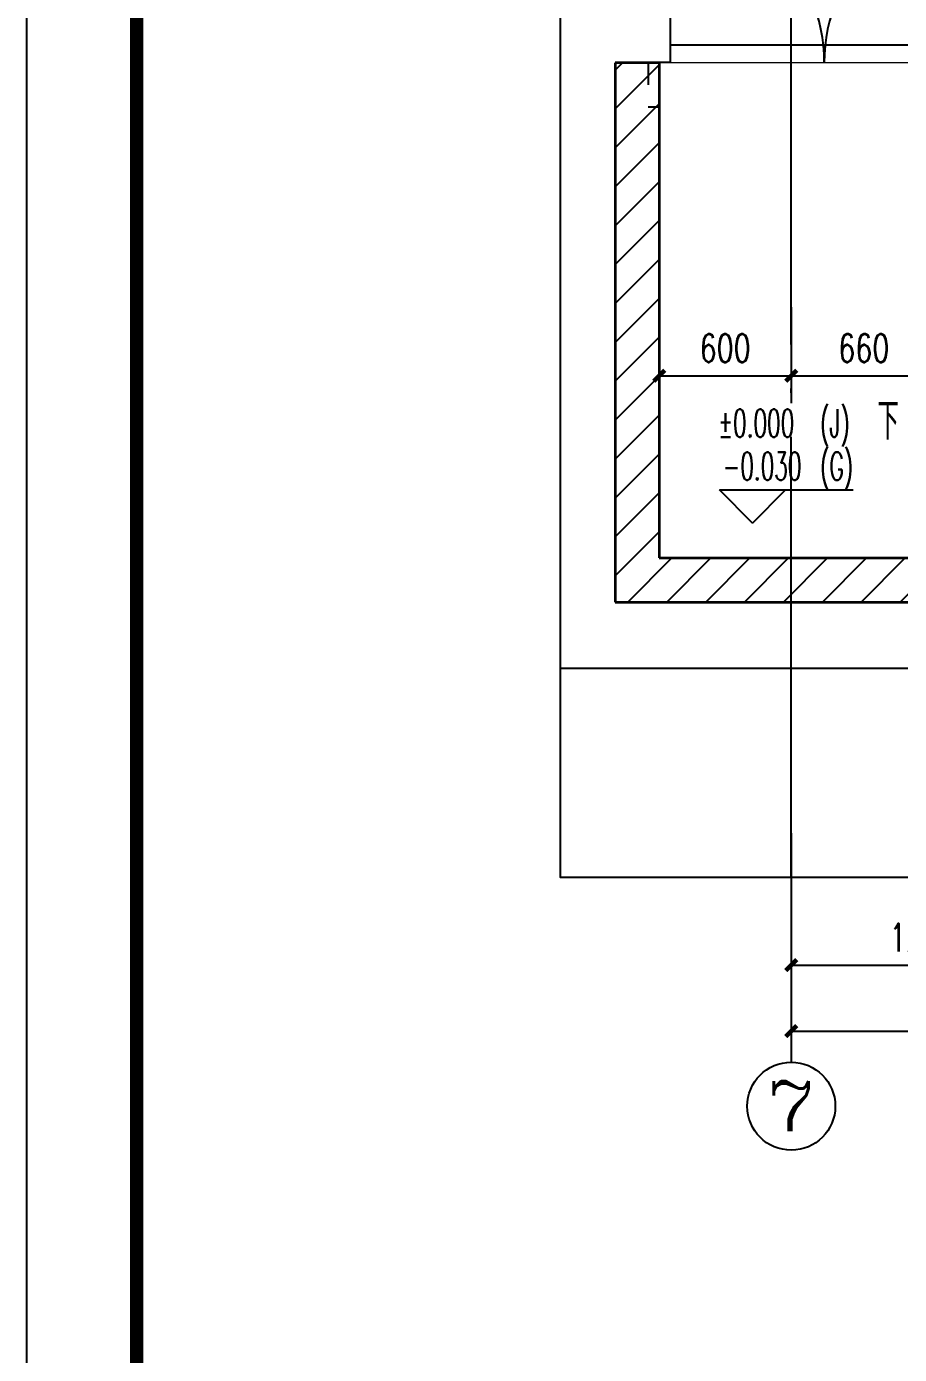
# Model space of a CAD drawing. Header units: millimetres. Extents: x 434053 to 1059003, y -2417481 to 936527.
# Drawn here: x 528801 to 532768, y -1767254 to -1761220 of the extents above; entities that cross this region are included whole.
import ezdxf
from ezdxf.enums import TextEntityAlignment as Align

# ---------------------------------------------------------------- set-up
doc = ezdxf.new("R2010")
doc.units = ezdxf.units.MM
doc.header["$LTSCALE"] = 1000
doc.header["$MEASUREMENT"] = 0
doc.linetypes.add('DOTE', pattern=[2.42, 2, -0.2, 0.02, -0.2])
doc.layers.get('Defpoints').update_dxf_attribs({"color": 6})
for name, color, linetype in [('A-ANNO-DIMS', 3, 'Continuous'), ('A-ANNO-TTLB', 7, 'Continuous'), ('A-AXIS', 16, 'DOTE'), ('A-DOOR', 2, 'Continuous'), ('A-WALL-PATT', 8, 'Continuous'), ('AXIS', 3, 'Continuous'), ('AXIS_TEXT', 7, 'Continuous'), ('DIM_ELEV', 3, 'Continuous'), ('DIM_SYMB', 3, 'Continuous'), ('PUB_DIM', 83, 'Continuous'), ('PUB_TEXT', 7, 'Continuous')]:
    doc.layers.add(name, color=color, linetype=linetype)
for name, color, linetype, lineweight in [('A-ANNO-TEXT', 7, 'Continuous', 25), ('A-DETL-0001', 4, 'Continuous', 15), ('A-DOOR-PROJ', 1, 'Continuous', 25), ('A-FLOR-PROJ', 2, 'Continuous', 25), ('A-WALL', 5, 'Continuous', 35)]:
    doc.layers.add(name, color=color, linetype=linetype, lineweight=lineweight)
doc.styles.add('_TCH_AXIS', font='COMPLEX', dxfattribs={"bigfont": 'GBCBIG'})
doc.styles.add('_TCH_DIM', font='SIMPLEX.shx', dxfattribs={"width": 0.8, "height": 3, "bigfont": 'GBCBIG.shx'})
doc.styles.add('_TCH_DIM_T3', font='SIMPLEX', dxfattribs={"width": 0.705882, "bigfont": 'GBCBIG'})
doc.styles.add('COMPLEX', font='COMPLEX')
doc.dimstyles.new('_TCH_ARCH&&50', dxfattribs={"dimtxt": 127.5, "dimasz": 50, "dimexe": 125, "dimexo": 150, "dimgap": 61.25, "dimtad": 1, "dimdec": 0, "dimzin": 0, "dimdsep": 46, "dimtxsty": '_TCH_DIM_T3', "dimblk": 'ARCHTICK', "dimcen": 0.09, "dimclrt": 7, "dimazin": 2, "dimtfac": 1, "dimtdec": 0, "dimtix": 1, "dimtmove": 2, "dimatfit": 3, "dimfxl": 1, "dimtolj": 1, "dimtzin": 0, "dimarcsym": 0})
pattern_1 = [(45, (-1713816.56, -1462893.01), (-88.388383, 88.388383), [])]

# ---------------------------------------------------------------- blocks, each defined once
blk = doc.blocks.new('asdfgafgA$C15443CC7')
at = {"layer": 'A-ANNO-TTLB'}
blk.add_lwpolyline([(52200, 0), (209850, 0), (209850, 89100), (52200, 89100)], close=True, dxfattribs=at)
at = {"layer": 'A-ANNO-TTLB', "const_width": 180}
blk.add_lwpolyline([(55950, 1500), (208350, 1500), (208350, 87600), (55950, 87600)], close=True, dxfattribs=at)
blk = doc.blocks.new('asdfadfsdhg')
at = {"xscale": 0.3333333333333333, "yscale": 0.3333333333333333, "zscale": 0.3333333333333333, "rotation": 270}
blk.add_blockref('asdfgafgA$C15443CC7', (0, 69950), dxfattribs=at)
blk = doc.blocks.new('_AXISO')
blk.add_circle((0, 0), 0.5)
at = {"layer": 'AXIS_TEXT', "style": 'COMPLEX', "width": 1.041667}
blk.add_attdef('A', text='', height=0.56, dxfattribs=at).set_placement((-0.25, -0.28), (0.25, -0.28), align=Align.FIT)
blk = doc.blocks.new('_ArchTick')
at = {"color": 0, "linetype": 'ByBlock', "const_width": 0.4}
blk.add_lwpolyline([(-0.5, -0.5), (0.5, 0.5)], dxfattribs=at)
blk = doc.blocks.new('*D2480')
at = {"layer": 'Defpoints', "color": 0, "transparency": 16777216}
for p in [(2150, -100), (8650, -100), (8650, -900)]:
    blk.add_point(p, dxfattribs=at)
at = {"layer": 'PUB_DIM', "color": 0, "lineweight": -2, "transparency": 16777216}
for p, q in [((2150, -250), (2150, -1025)), ((8650, -250), (8650, -1025)), ((2150, -900), (8650, -900))]:
    blk.add_line(p, q, dxfattribs=at)
at = {"layer": 'PUB_DIM', "color": 0, "lineweight": -2, "transparency": 16777216, "xscale": 50, "yscale": 50, "zscale": 50, "rotation": 180}
blk.add_blockref('_ArchTick', (2150, -900), dxfattribs=at)
at = {"layer": 'PUB_DIM', "color": 0, "lineweight": -2, "transparency": 16777216, "xscale": 50, "yscale": 50, "zscale": 50}
blk.add_blockref('_ArchTick', (8650, -900), dxfattribs=at)
at = {"layer": 'PUB_DIM', "color": 7, "transparency": 16777216, "insert": (5400, -775), "char_height": 127.5, "attachment_point": 5, "style": '_TCH_DIM_T3'}
blk.add_mtext('\\A1;6500', dxfattribs=at)
blk = doc.blocks.new('*D2494')
at = {"layer": 'Defpoints', "color": 0, "transparency": 16777216}
for p in [(2150, -200), (3350, -200), (3350, -600)]:
    blk.add_point(p, dxfattribs=at)
at = {"layer": 'PUB_DIM', "color": 0, "lineweight": -2, "transparency": 16777216}
for p, q in [((2150, -350), (2150, -725)), ((3350, -350), (3350, -725)), ((2150, -600), (3350, -600))]:
    blk.add_line(p, q, dxfattribs=at)
at = {"layer": 'PUB_DIM', "color": 0, "lineweight": -2, "transparency": 16777216, "xscale": 50, "yscale": 50, "zscale": 50, "rotation": 180}
blk.add_blockref('_ArchTick', (2150, -600), dxfattribs=at)
at = {"layer": 'PUB_DIM', "color": 0, "lineweight": -2, "transparency": 16777216, "xscale": 50, "yscale": 50, "zscale": 50}
blk.add_blockref('_ArchTick', (3350, -600), dxfattribs=at)
at = {"layer": 'PUB_DIM', "color": 7, "transparency": 16777216, "insert": (2750, -475), "char_height": 127.5, "attachment_point": 5, "style": '_TCH_DIM_T3'}
blk.add_mtext('\\A1;1200', dxfattribs=at)
blk = doc.blocks.new('asgsdfgf')
blk.add_lwpolyline([(0, 15850), (14325, 15850), (14325, 4000), (0, 4000)], close=True)
blk = doc.blocks.new('M_Door-Passage-Stone-Flush - 1500mm-L2-4399165-810_L1 APT ENTRY')
at = {"layer": 'A-DOOR'}
for p, q in [((-750, 857.95), (-700, 857.95)), ((-700, 857.95), (-700, 107.95)), ((750, 857.95), (700, 857.95)), ((700, 857.95), (700, 107.95)), ((750, 107.95), (750, 857.95)), ((-750, 106.35), (-800, 106.35)), ((-800, 106.35), (-800, 6.47)), ((-700, 107.95), (-750, 107.95)), ((-750, -93.65), (-750, 106.35)), ((700, 107.95), (750, 107.95)), ((750, 106.35), (750, -93.65)), ((800, 106.35), (750, 106.35)), ((800, 6.35), (800, 56.35)), ((-800, -93.65), (-750, -93.65)), ((750, -93.65), (800, -93.65))]:
    blk.add_line(p, q, dxfattribs=at)
at = {"layer": 'A-DOOR-PROJ'}
for centre, start, end in [((-750, 107.95), 0, 90), ((750, 107.95), 90, 180)]:
    blk.add_arc(centre, 750, start, end, dxfattribs=at)
blk = doc.blocks.new('nadgsfg')
at = {"layer": 'A-DETL-0001'}
for p, q in [((39667.5, 13595.9), (39617.5, 13595.9)), ((39667.5, 7045.9), (39667.5, 13595.9))]:
    blk.add_line(p, q, dxfattribs=at)
at = {"layer": 'A-FLOR-PROJ'}
blk.add_line((39747.4, 11995.9), (39747.4, 13495.9), dxfattribs=at)
at = {"layer": 'A-DOOR-PROJ', "rotation": 270}
blk.add_blockref('M_Door-Passage-Stone-Flush - 1500mm-L2-4399165-810_L1 APT ENTRY', (39561.1, 12795.9), dxfattribs=at)
blk = doc.blocks.new('*D2166')
at = {"layer": 'A-ANNO-DIMS', "color": 0, "lineweight": -2, "transparency": 16777216}
for p, q in [((531675.9, -1762495.3), (531675.9, -1762932.3)), ((532275.9, -1762495.3), (532275.9, -1762932.3)), ((531675.9, -1762807.3), (532275.9, -1762807.3))]:
    blk.add_line(p, q, dxfattribs=at)
at = {"layer": 'Defpoints', "color": 0, "transparency": 16777216}
for p in [(531675.9, -1762345.3), (532275.9, -1762345.3), (532275.9, -1762807.3)]:
    blk.add_point(p, dxfattribs=at)
at = {"layer": 'A-ANNO-DIMS', "color": 0, "lineweight": -2, "transparency": 16777216, "xscale": 50, "yscale": 50, "zscale": 50, "rotation": 180}
blk.add_blockref('_ArchTick', (531675.9, -1762807.3), dxfattribs=at)
at = {"layer": 'A-ANNO-DIMS', "color": 0, "lineweight": -2, "transparency": 16777216, "xscale": 50, "yscale": 50, "zscale": 50}
blk.add_blockref('_ArchTick', (532275.9, -1762807.3), dxfattribs=at)
at = {"layer": 'A-ANNO-DIMS', "color": 7, "transparency": 16777216, "insert": (531975.9, -1762682.3), "char_height": 127.5, "attachment_point": 5, "style": '_TCH_DIM_T3'}
blk.add_mtext('\\A1;600', dxfattribs=at)
blk = doc.blocks.new('*D2167')
at = {"layer": 'A-ANNO-DIMS', "color": 0, "lineweight": -2, "transparency": 16777216}
for p, q in [((532275.9, -1762495.3), (532275.9, -1762932.3)), ((532935.9, -1762495.3), (532935.9, -1762932.3)), ((532275.9, -1762807.3), (532935.9, -1762807.3))]:
    blk.add_line(p, q, dxfattribs=at)
at = {"layer": 'Defpoints', "color": 0, "transparency": 16777216}
for p in [(532275.9, -1762345.3), (532935.9, -1762345.3), (532935.9, -1762807.3)]:
    blk.add_point(p, dxfattribs=at)
at = {"layer": 'A-ANNO-DIMS', "color": 0, "lineweight": -2, "transparency": 16777216, "xscale": 50, "yscale": 50, "zscale": 50, "rotation": 180}
blk.add_blockref('_ArchTick', (532275.9, -1762807.3), dxfattribs=at)
at = {"layer": 'A-ANNO-DIMS', "color": 0, "lineweight": -2, "transparency": 16777216, "xscale": 50, "yscale": 50, "zscale": 50}
blk.add_blockref('_ArchTick', (532935.9, -1762807.3), dxfattribs=at)
at = {"layer": 'A-ANNO-DIMS', "color": 7, "transparency": 16777216, "insert": (532605.9, -1762682.3), "char_height": 127.5, "attachment_point": 5, "style": '_TCH_DIM_T3'}
blk.add_mtext('\\A1;660', dxfattribs=at)
blk = doc.blocks.new('gdfgsdfgfgfgh')
at = {"layer": 'A-AXIS'}
for p, q in [((2150, -200), (2150, 7500)), ((1100, 750), (10800, 750))]:
    blk.add_line(p, q, dxfattribs=at)
at = {"layer": 'AXIS'}
blk.add_line((2150, 0), (2150, -1041), dxfattribs=at)
at = {"layer": 'DIM_SYMB'}
blk.add_lwpolyline([(10800, 7500), (9113.4, 7500), (9075.2, 7395), (9038.2, 7605), (9000.9, 7500), (1100, 7500), (1100, 5380.9), (1030.8, 5342.7), (1150.7, 5305.7), (1100, 5268.4), (1100, -200), (9000.9, -200), (9038.2, -106.3), (9070.8, -281), (9113.4, -200), (10800, -200), (10800, 5268.4), (10895, 5305.7), (10721.8, 5342.7), (10800, 5380.9), (10800, 7500)], dxfattribs=at)
at = {"layer": 'AXIS'}
ref = blk.add_blockref('_AXISO', (2150, -1241), dxfattribs=dict(at, xscale=400, yscale=400, zscale=400))
ref.add_attrib('A', '7', dxfattribs={"layer": 'AXIS_TEXT', "height": 226.3, "style": '_TCH_AXIS', "width": 1.5}).set_placement((2036.9, -1354.1), (2263.1, -1354.1), align=Align.FIT)
at = {"layer": 'PUB_DIM'}
for p1, p2, distance, picture, middle in [((2150, -100), (8650, -100), -800, '*D2480', (5400, -775)), ((2150, -200), (3350, -200), -400, '*D2494', (2750, -475))]:
    dim = blk.add_aligned_dim(p1=p1, p2=p2, distance=distance, dimstyle='_TCH_ARCH&&50', dxfattribs=at)
    dim.commit()
    dim.dimension.update_dxf_attribs({"geometry": picture, "text_midpoint": middle})

msp = doc.modelspace()

# ---------------------------------------------------------------- hatches: boundary and pattern name
at = {"layer": 'A-WALL-PATT'}
h = msp.add_hatch(dxfattribs=at)
h.set_pattern_fill('普通砖', color=256, scale=50, style=0)
h.set_pattern_definition(pattern_1)
h.paths.add_polyline_path([(531475.9, -1761385.3), (531475.9, -1763835.3), (531675.9, -1763635.3), (531675.9, -1761385.3)])
h = msp.add_hatch(dxfattribs=at)
h.set_pattern_fill('普通砖', color=256, scale=50, style=0)
h.set_pattern_definition(pattern_1)
h.paths.add_polyline_path([(531675.9, -1763635.3), (531475.9, -1763835.3), (537595.9, -1763835.3), (537595.9, -1763701.9), (537495.9, -1763635.3)])

# ---------------------------------------------------------------- linework, layer by layer
at = {"layer": 'A-WALL'}
for p, q in [((531475.9, -1761385.3), (531475.9, -1763835.3)), ((531675.9, -1761385.3), (531475.9, -1761385.3)), ((531675.9, -1761385.3), (531675.9, -1763635.3)), ((531675.9, -1763635.3), (537495.9, -1763635.3)), ((531475.9, -1763835.3), (537595.9, -1763835.3))]:
    msp.add_line(p, q, dxfattribs=at)
at = {"layer": 'DIM_ELEV'}
for p, q in [((532099.6, -1763476.3), (531949.6, -1763326.3)), ((531949.6, -1763326.3), (532557.4, -1763326.3)), ((532099.6, -1763476.3), (532249.6, -1763326.3))]:
    msp.add_line(p, q, dxfattribs=at)

# ---------------------------------------------------------------- block references
for name, p in [('asdfadfsdhg', (528800.9, -1807326.3)), ('asgsdfgf', (529300.9, -1771951.3)), ('gdfgsdfgfgfgh', (530125.9, -1764885.3))]:
    msp.add_blockref(name, p)
at = {"rotation": 90}
msp.add_blockref('nadgsfg', (545221.9, -1801052.8), dxfattribs=at)

# ---------------------------------------------------------------- texts
at = {"layer": 'A-ANNO-TEXT', "style": '_TCH_DIM', "width": 0.8}
msp.add_text('下', height=168.8, dxfattribs=at).set_placement((532667.5, -1763097.8))
at = {"layer": 'PUB_TEXT', "style": '_TCH_DIM', "width": 0.564706}
for s, p in [('%%P0.000', (531943.9, -1763086.3)), ('(J)', (532406.6, -1763086.3)), ('-0.030', (531964.4, -1763281.3)), ('(G)', (532406.6, -1763281.3))]:
    msp.add_text(s, height=127.5, dxfattribs=at).set_placement(p)

# ---------------------------------------------------------------- dimensions: what is measured, and where the dimension line sits
at = {"layer": 'A-ANNO-DIMS'}
for p1, p2, picture, middle in [((531675.9, -1762345.3), (532275.9, -1762345.3), '*D2166', (531975.9, -1762682.3)), ((532275.9, -1762345.3), (532935.9, -1762345.3), '*D2167', (532605.9, -1762682.3))]:
    dim = msp.add_aligned_dim(p1=p1, p2=p2, distance=-462, dimstyle='_TCH_ARCH&&50', dxfattribs=at)
    dim.commit()
    dim.dimension.update_dxf_attribs({"geometry": picture, "text_midpoint": middle})

doc.saveas('drawing.dxf')
